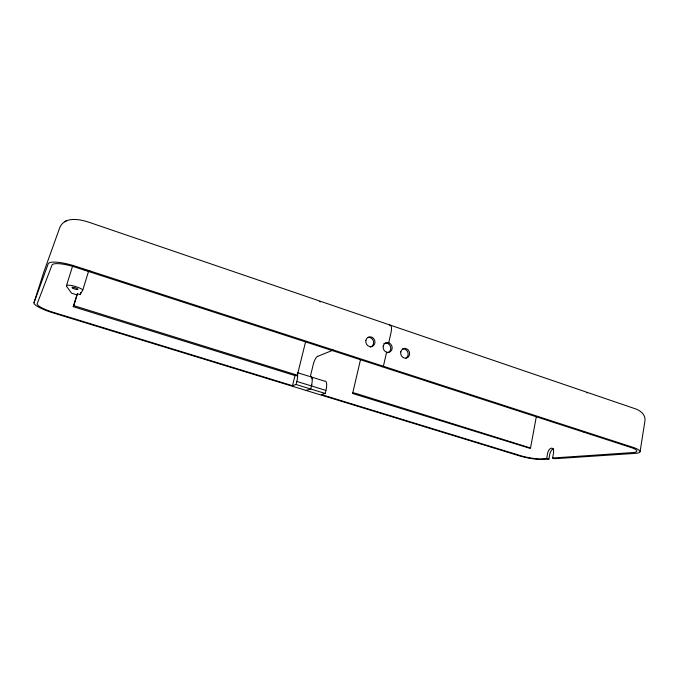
<?xml version="1.0" encoding="UTF-8"?>
<svg xmlns="http://www.w3.org/2000/svg" width="679" height="679" viewBox="0 0 679 679"><rect width="100%" height="100%" fill="white"/><g stroke="black" fill="none" stroke-linecap="round" stroke-linejoin="round"><path stroke-width="1.02" d="M640.102 451.569L644.957 420.793C645.848 414.351 639.694 409.946 634.186 408.418L89.738 222.517C80.3 219.292 64.921 215.947 59.82 227.499L43.745 272.271L34.001 302.707A21.753 4.184 16.8 0 0 34.587 304.243A22.127 4.261 16.8 0 0 50.832 312.204L520.666 456.22A18.129 3.072 11.2 0 0 541.002 459.53A17.815 3.022 11.2 0 0 543.073 459.488L548.895 459.106L549.803 454.09A5.194 2.843 -73.3 0 1 553.665 448.836M34.001 302.707L48.277 263.596A26.473 6.119 17.4 0 1 73.018 265.438L634.144 447.716A21.524 4.049 10 0 1 636.096 453.309L554.836 458.707L552.613 458.019L553.521 452.944A5.203 2.835 -73.3 0 0 551.458 448.14A5.203 2.835 -73.3 0 0 547.588 453.402L546.68 458.418L540.9 458.809A15.303 2.597 11.2 0 1 537.717 458.8A15.413 2.614 11.2 0 1 521.795 456.033L321.354 394.575L325.207 393.455L326.226 389.067A10.974 3.387 -72.9 0 0 326.675 385.316L326.667 384.255A10.974 3.387 -72.9 0 0 324.579 381.14L310.32 376.692L313.172 364.75A7.885 2.326 -72.4 0 1 317.305 356.475L317.67 356.271M530.528 448.013L356.034 393.464A2.461 0.484 13.1 0 0 352.885 393.022A2.461 0.484 13.1 0 0 354.158 393.964L529.264 448.123L530.528 448.013L536.342 416.6M311.491 385.978L311.788 384.603M386.589 352.206L383.414 366.219L382.005 366.668M388.719 342.802L387.293 343.311L388.719 342.802L391.036 332.532A9.464 3.336 -71.3 0 0 389.619 325.046M352.715 393.116L360.439 359.929M297.224 375.572L305.592 341.8M552.613 458.019L633.524 452.528A18.308 3.446 10 0 0 631.801 447.758L73.086 266.465A22.509 5.203 17.4 0 0 52.079 264.886L37.201 303.674A18.681 3.599 16.8 0 0 37.684 304.99A18.817 3.624 16.8 0 0 51.485 311.771L292.479 385.723L296.069 384.501L296.825 381.445A11.085 3.089 -72.8 0 0 297.292 372.907M292.479 385.723L295.127 375.071M73.222 306.653L73.807 305.643L295.594 374.655A2.521 0.509 13.9 0 1 297.096 375.674A2.521 0.509 13.9 0 1 293.973 375.258L73.222 306.653L76.897 294.864L77.499 293.795L80.105 294.61L80.725 292.59M80.105 294.61L82.838 289.874L88.635 271.074M73.807 305.643L77.499 293.795M66.457 285.698L72.653 265.905M317.365 356.492L333.304 350.033M64.488 221.778L65.49 221.261M65.659 221.176L66.618 220.683M306.017 390.459L310.744 389.016L311.423 385.952A11.025 3.242 -72.8 0 0 312.145 378.831L312.001 378.05A11.025 3.242 -72.8 0 0 310.261 376.667M296.069 384.501L325.207 393.455M546.68 458.418L548.895 459.106M296.825 381.445L325.937 390.433M297.767 372.771L309.301 376.37M76.897 294.864L71.499 293.15L66.525 286.249A8.937 1.944 17.1 0 1 72.577 285.74A8.937 1.944 17.1 0 1 82.838 289.874M312.06 378.067L312.204 378.857M586.469 392.555A4.66 1.103 9.8 0 1 587.343 392.895M402.401 349.031A4.931 4.413 71.7 0 1 407.748 352.104A4.931 4.413 71.7 0 1 406.017 358.113M584.398 432.022A8.055 1.613 10.2 0 1 582.913 431.471M383.873 343.65A4.965 4.473 70.5 0 1 390.366 346.307A4.965 4.473 70.5 0 1 387.514 352.791M367.738 337.463A4.999 4.532 69.1 0 1 373.425 341.214A4.999 4.532 69.1 0 1 370.31 347.105M319.436 301.468A5.016 1.4 14 0 1 320.361 301.943M90.477 271.345A9.795 2.343 17.4 0 1 83.364 269.283M383.219 346.044A4.982 4.49 70.5 0 0 388.94 352.308A4.982 4.49 70.5 0 0 390.764 344.151A4.982 4.49 70.5 0 0 383.219 346.044M400.771 351.875A4.948 4.422 71.7 0 0 406.424 358.088A4.948 4.422 71.7 0 0 408.206 349.982A4.948 4.422 71.7 0 0 400.771 351.875M73.23 288.456A3.089 0.671 17.1 0 0 77.932 289.339A3.089 0.671 17.1 0 0 73.799 287.412A3.089 0.671 17.1 0 0 73.23 288.456M365.905 340.281A5.016 4.549 69.1 0 0 371.685 346.596A5.016 4.549 69.1 0 0 373.56 338.405A5.016 4.549 69.1 0 0 365.905 340.281"/></g></svg>
